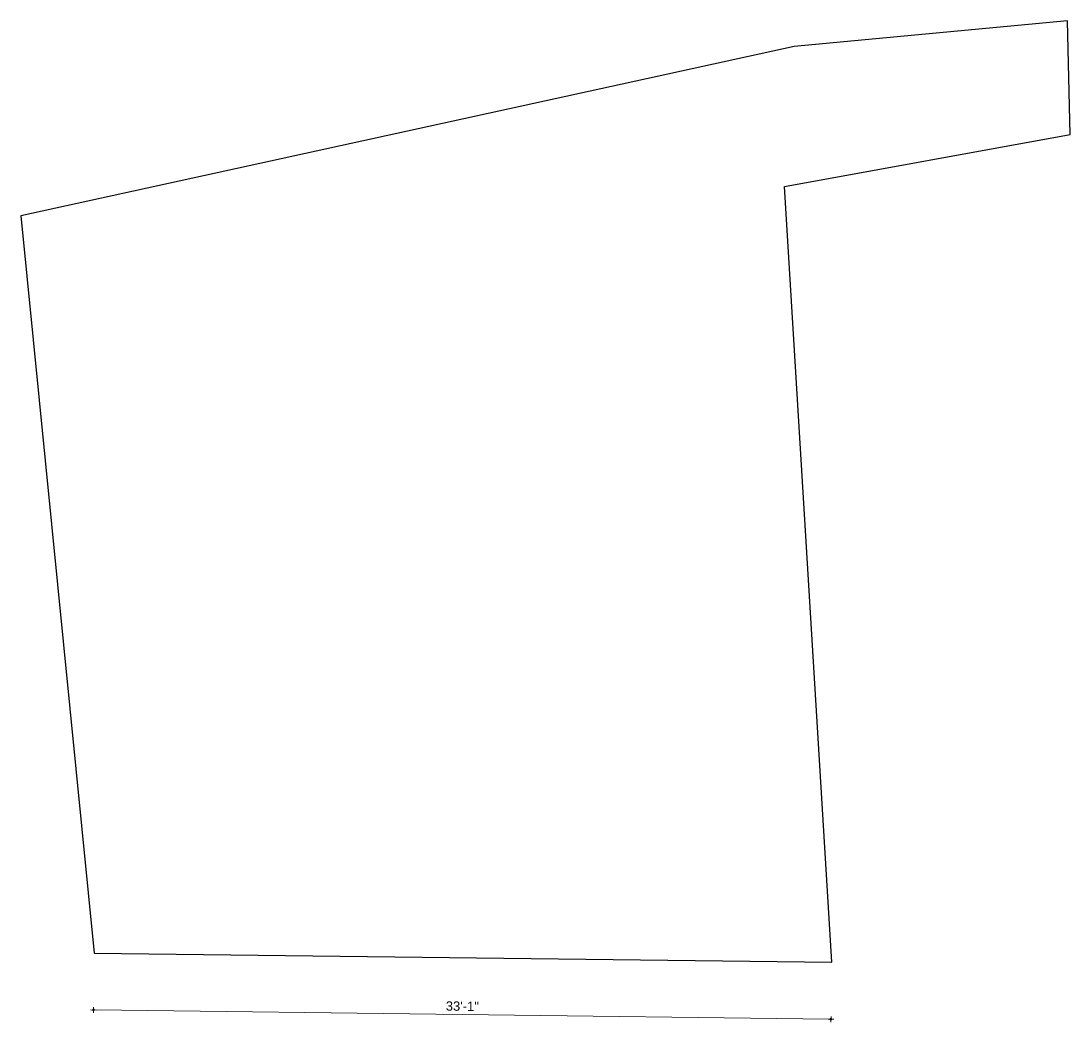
# Model space of a CAD drawing. Header units: inches. Extents: x -14619 to 1971361, y -855114 to -978.
# Drawn here: x 24733 to 25298, y -11063 to -10524 of the extents above; entities that cross this region are included whole.
import ezdxf

# ---------------------------------------------------------------- set-up
doc = ezdxf.new("R2010")
doc.units = ezdxf.units.IN
doc.header["$LTSCALE"] = 0.5
doc.header["$MEASUREMENT"] = 0
doc.header["$PDMODE"] = 66
doc.layers.add('hatch', color=9, linetype='Continuous', lineweight=0)
doc.layers.add('Toilet', color=7, linetype='Continuous', lineweight=25)
doc.styles.get("Standard").update_dxf_attribs({"font": 'arial.ttf'})
doc.dimstyles.new('S8', dxfattribs={"dimtxt": 5, "dimasz": 1, "dimexe": 6, "dimexo": 18, "dimgap": 1.9375, "dimtad": 1, "dimdec": 0, "dimzin": 3, "dimdsep": 46, "dimlunit": 4, "dimtxsty": 'Standard', "dimblk": 'dot 2', "dimcen": 12, "dimse1": 1, "dimse2": 1, "dimclrd": 1, "dimclre": 1, "dimclrt": 256, "dimadec": 0, "dimazin": 0, "dimtfac": 0.75, "dimtdec": 0, "dimtix": 1, "dimtmove": 1, "dimatfit": 3, "dimldrblk": 'DOT', "dimfxl": 1, "dimtolj": 1, "dimtzin": 0, "dimlwd": 9, "dimlwe": 9, "dimarcsym": 0})

# ---------------------------------------------------------------- blocks, each defined once
blk = doc.blocks.new('dot1')
at = {"layer": 'hatch'}
h = blk.add_hatch(color=256, dxfattribs=at)
edge = h.paths.add_edge_path()
edge.add_arc((0, 0), 1, 0, 360)
for p, q in [((3, 0), (-3, 0)), ((0, 3), (0, -3))]:
    blk.add_line(p, q, dxfattribs=at)
blk.add_circle((0, 0), 1, dxfattribs=at)
blk = doc.blocks.new('dot 2')
at = {"layer": 'hatch', "xscale": 0.5, "yscale": 0.5, "zscale": 0.5}
blk.add_blockref('dot1', (0, 0), dxfattribs=at)
blk = doc.blocks.new('*D911')
at = {"layer": 'Defpoints', "color": 0, "transparency": 16777216}
for p in [(24772.85, -11025.68), (25169.99, -11030.67), (25169.6, -11061.33)]:
    blk.add_point(p, dxfattribs=at)
at = {"layer": 'Toilet', "color": 1, "lineweight": 9, "transparency": 16777216}
blk.add_line((24773.46, -11056.35), (25168.6, -11061.32), dxfattribs=at)
for p, rotation in [((24772.46, -11056.34), 179.2800753260357), ((25169.6, -11061.33), 359.2800753260357)]:
    blk.add_blockref('dot 2', p, dxfattribs=dict(at, rotation=rotation))
at = {"layer": 'Toilet', "transparency": 16777216, "insert": (24971.09, -11054.34), "char_height": 5, "attachment_point": 5, "rotation": 359.2801}
blk.add_mtext('\\A1;33\'-1"', dxfattribs=at)
blk = doc.blocks.new('_Dot')
at = {"color": 0, "linetype": 'ByBlock', "lineweight": -2}
blk.add_line((-0.5, 0), (-1, 0), dxfattribs=at)
at = {"color": 0, "linetype": 'ByBlock', "const_width": 0.5}
blk.add_lwpolyline([(-0.25, 0, 1), (0.25, 0, 1)], format="xyb", close=True, dxfattribs=at)

msp = doc.modelspace()

# ---------------------------------------------------------------- linework, layer by layer
at = {"layer": 'Toilet'}
msp.add_lwpolyline([(24733.45, -10628.8), (24772.85, -11025.68), (25169.99, -11030.67), (25144.63, -10612.95), (25298.32, -10584.9), (25296.95, -10523.8), (25149.74, -10537.61), (24733.45, -10628.8)], dxfattribs=at)

# ---------------------------------------------------------------- dimensions: what is measured, and where the dimension line sits
dim = msp.add_aligned_dim(p1=(24772.85, -11025.68), p2=(25169.99, -11030.67), distance=-30.66, dimstyle='S8', override={"dimfxl": 2, "dimfxlon": 1, "dimarcsym": 1}, dxfattribs=at)
dim.commit()
dim.dimension.update_dxf_attribs({"geometry": '*D911', "text_midpoint": (24971.09, -11054.34)})

doc.saveas('drawing.dxf')
